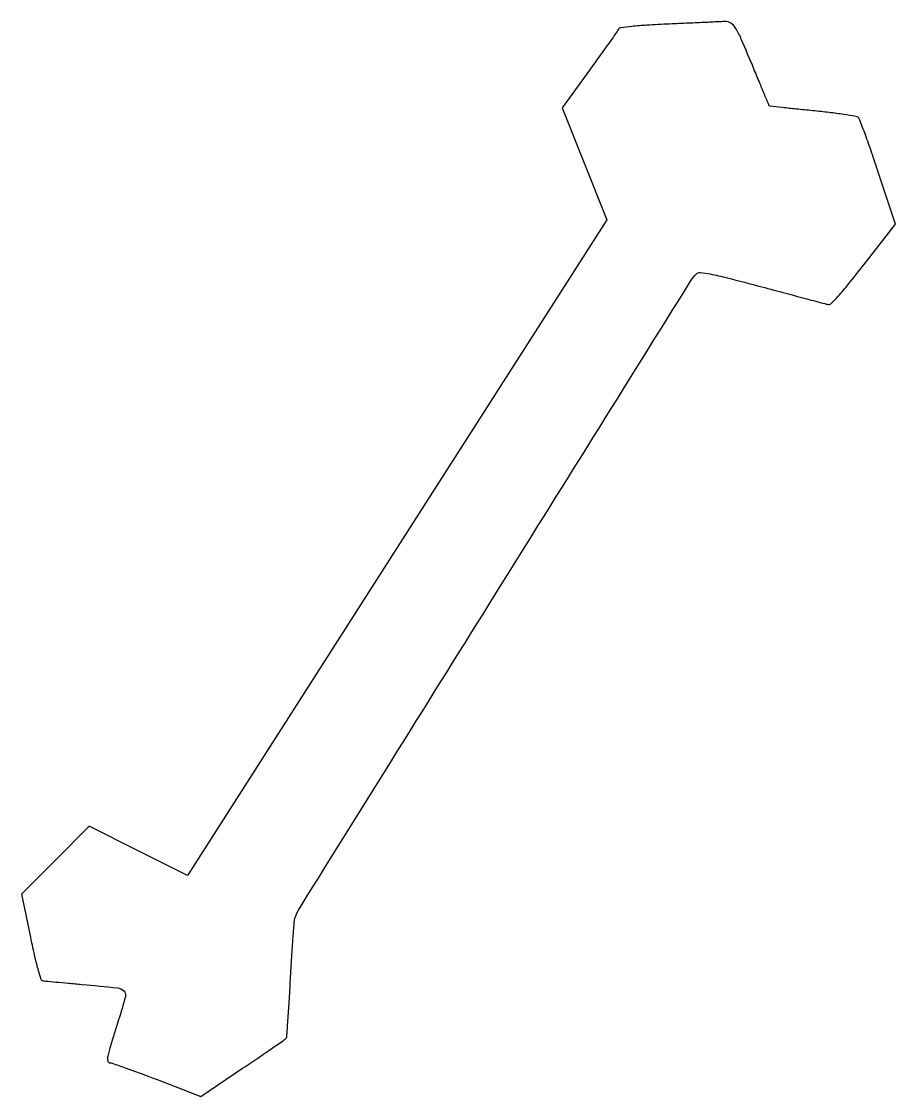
# Model space of a CAD drawing. Extents: x 0 to 357, y 0 to 439.
import ezdxf

# ---------------------------------------------------------------- set-up
doc = ezdxf.new("R2010")
doc.units = 0

msp = doc.modelspace()

# ---------------------------------------------------------------- linework, layer by layer
msp.add_lwpolyline([(264.516549, 437.806857, 0.003524), (255.398292, 437.33644, 0.010651), (249.198368, 436.840037, 0.007756), (244.754337, 436.319006, 0.235643), (243.852501, 435.708539, -0.02616), (243.301609, 434.839914, -0.000461), (240.084106, 430.318012, -0.001159), (236.318006, 425.061261, -0.000773), (231.979654, 419.054908), (220.787404, 403.609816), (229.893032, 380.782587), (238.998659, 357.955358), (153.467276, 224.193558), (67.935893, 90.431759), (47.9386, 100.506679), (27.941307, 110.5816), (14.120622, 96.663726), (0.299938, 82.745853), (3.950358, 65.21086, 0.004144), (5.741744, 56.949592, 0.014572), (7.092506, 51.680815, 0.014148), (8.212728, 48.164382, 0.282494), (9.050389, 47.482193, 0.009521), (10.088304, 47.363589, 0.000299), (14.333552, 46.962763, 0.000582), (19.33916, 46.499048, 0.000404), (25, 45.985891, -0.003546), (39.414678, 44.587799, -0.168653), (42.024968, 43.365479, -0.273133), (42.676367, 40.969293, -0.009843), (39.876259, 31.5, 0.002131), (36.585125, 20.9702, 0.024236), (35.506086, 16.748016, 0.087653), (35.451777, 14.72859, 0.371508), (36.297021, 14, -0.084007), (37.34256, 13.823085, -0.001589), (42.575621, 11.981251, -0.003824), (48.671565, 9.761265, -0.002545), (55.626477, 7.127664), (73.5, 0.255328), (90.5, 11.768233, 0.000582), (97.06465, 16.225154, 0.000909), (102.70366, 20.078242, 0.000234), (107.622669, 23.455885, 0.033614), (108.172034, 23.890569, 0.190982), (108.462105, 24.480792, 0.000944), (108.985668, 31.224105, 0.004082), (109.507273, 38.947293, 0.00255), (109.998147, 48, -0.002914), (110.501414, 57.157883, -0.004254), (111.060395, 65.218493, -0.002138), (111.621422, 72.04314, -0.073173), (111.993687, 73.616147, -0.04479), (113.915672, 77.418753, -0.000018), (193.504535, 205.059886, -0.000016), (273.212107, 332.871921, -0.049918), (275.553054, 335.904446, -0.234256), (277.10118, 336.475581, -0.022497), (281.188717, 335.850405, -0.013704), (288.0874, 334.27754, -0.001934), (302.190161, 330.594705, -0.000136), (312.011063, 327.986554, -0.000206), (320.557628, 325.710566, -0.000076), (327.916947, 323.746298, -0.005061), (329.176233, 323.396284, 0.270089), (330.454504, 323.717734, 0.015279), (333.394203, 326.772004, 0.014691), (337.52022, 331.607923, 0.0039), (343.812581, 339.563841), (356.772695, 356.215632), (349.7646, 377.357816, 0.003004), (346.997167, 385.541709, 0.004558), (344.483708, 392.619913, 0.001808), (342.254745, 398.652233, 0.107749), (341.628252, 399.624868, 0.155543), (340.653864, 400.126318, 0.003931), (335.690799, 400.921187, 0.008048), (329.787964, 401.722042, 0.005358), (323, 402.458266, -0.000815), (316.280688, 403.125335, -0.001343), (310.601974, 403.713855, -0.000101), (305.507361, 404.256711, -0.201661), (305.368423, 404.333398, -0.068075), (305.281944, 404.48014, -0.000044), (303.449328, 408.857311, -0.000545), (301.413102, 413.736935, -0.000333), (299.020101, 419.5, 0.002992), (293.893342, 431.663755, 0.035645), (291.553506, 436.200963, 0.111588), (289.605494, 438.211334, 0.159959), (287.226947, 438.848319, -0.002313), (285.367872, 438.753535, -0.000122), (279.430902, 438.479821, -0.000192), (272.370015, 438.158743, -0.00014)], format="xyb", close=True)

doc.saveas('drawing.dxf')
